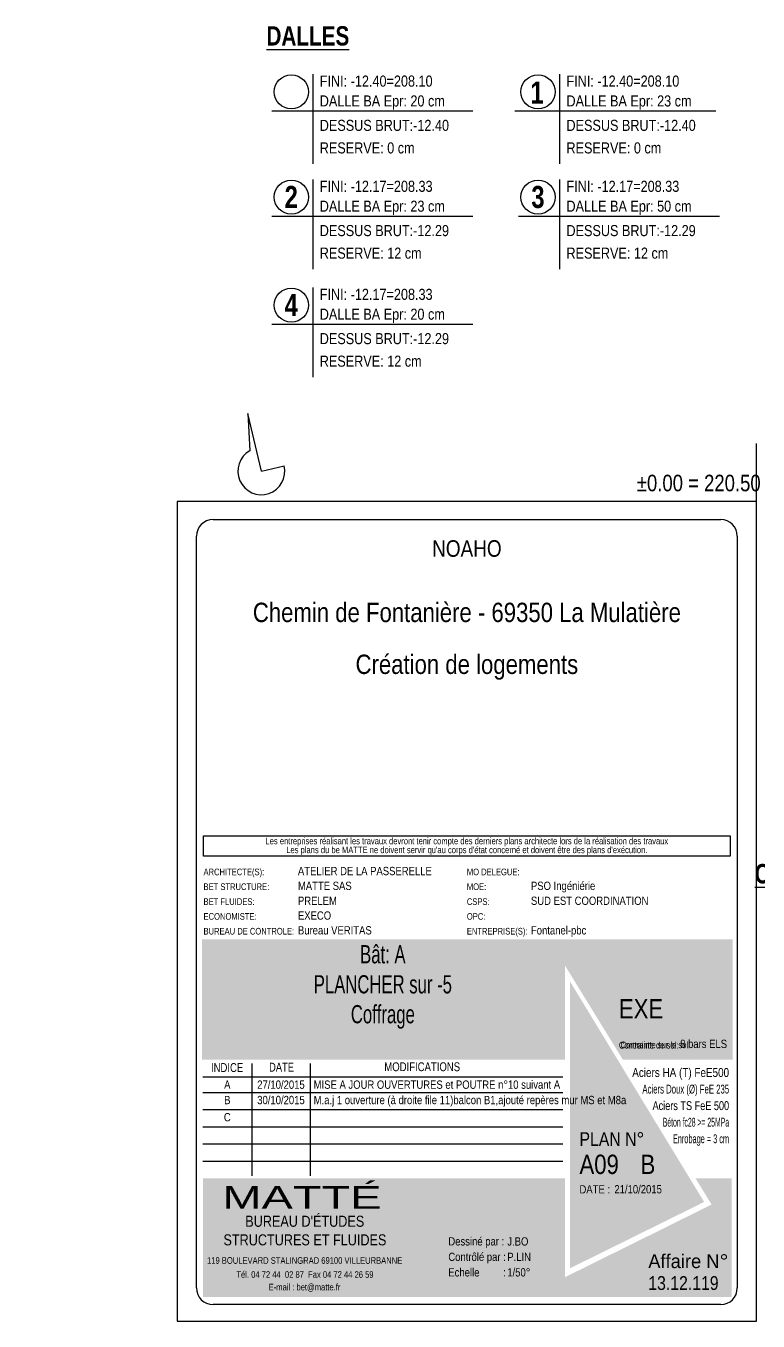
# Model space of a CAD drawing. Header units: millimetres. Extents: x -22 to 27383, y -3644 to 590.
# Drawn here: x 12547 to 13873, y -3644 to -1298 of the extents above; entities that cross this region are included whole.
import ezdxf
from ezdxf.enums import TextEntityAlignment as Align

# ---------------------------------------------------------------- set-up
doc = ezdxf.new("R2010")
doc.units = ezdxf.units.MM
for name, color, linetype in [('01-cartouche', 7, 'Continuous'), ('01-cartouche-cage A', 7, 'Continuous'), ('01_cote_gen', 4, 'Continuous'), ('01_poch_BN', 9, 'Continuous'), ('01_texte', 230, 'Continuous'), ('AA_COTES', 2, 'Continuous')]:
    doc.layers.add(name, color=color, linetype=linetype)
doc.styles.add('ARIAL NA', font='ARIALN.TTF')
doc.styles.add('cartouche', font='ARIALN.TTF', dxfattribs={"width": 0.01})
doc.styles.add('impact', font='impact.ttf')
doc.styles.add('MATTE_TXT', font='arial.ttf')
doc.styles.add('STYLE2', font='ARIALN.TTF')
doc.styles.add('stylemattecart', font='ARIALN.TTF')
doc.dimstyles.new('JB25', dxfattribs={"dimscale": 0.1, "dimtxt": 150, "dimasz": 15, "dimexe": 0.1, "dimexo": 0.1, "dimgap": 0.09, "dimtad": 1, "dimdec": 1, "dimlfac": 0.5, "dimdsep": 46, "dimtxsty": 'STYLE2', "dimblk1": 'BOND_G', "dimblk2": 'BOND_D', "dimsah": 1, "dimcen": 1.5, "dimdle": 0.01, "dimse1": 1, "dimse2": 1, "dimclrd": 4, "dimclre": 2, "dimclrt": 6, "dimazin": 2, "dimtfac": 2.333333, "dimtdec": 1, "dimtix": 1, "dimtmove": 2, "dimatfit": 3, "dimldrblk": 'BOND_G', "dimfxl": 1, "dimtolj": 1, "dimtzin": 0, "dimarcsym": 0})

# ---------------------------------------------------------------- blocks, each defined once
blk = doc.blocks.new('cartstruc')
at = {"layer": '01-cartouche-cage A', "linetype": 'Continuous'}
h = blk.add_hatch(color=9, dxfattribs=at)
h.dxf.hatch_style = 2
h.paths.add_polyline_path([(-43.6, 691.3), (-1004.8, 691.3), (-1004.8, 473.8), (-347.3, 473.8), (-347.3, 644.1), (-242.5, 473.8), (-43.6, 473.8)])
h.paths.add_polyline_path([(-951, 670.1), (-407.9, 670.1), (-407.9, 498.5), (-951, 498.5)], flags=24)
h.paths.add_polyline_path([(-223.9, 590.8), (-105, 590.8), (-105, 608.8), (-223.9, 608.8)], flags=24)
h.paths.add_polyline_path([(-224.7, 609.7), (-105.7, 609.7), (-105.7, 627.7), (-224.7, 627.7)], flags=24)
h.paths.add_polyline_path([(-226.3, 624.9), (-64.8, 624.9), (-64.8, 652.4), (-226.3, 652.4)], flags=24)
h.paths.add_polyline_path([(-226.3, 646.9), (-85, 646.9), (-85, 674.3), (-226.3, 674.3)], flags=24)
h = blk.add_hatch(color=1, dxfattribs=at)
h.dxf.hatch_style = 2
h.paths.add_polyline_path([(-338.4, 615.7), (-338.4, 95.5), (-95.1, 215.8)])
h.paths.add_polyline_path([(-318.9, 264.4), (-190.8, 265.4), (-191.1, 303.5), (-319.2, 302.5)], flags=24)
h.paths.add_polyline_path([(-326.5, 202.5), (-70.2, 203.9), (-70.5, 265.1), (-326.9, 263.8)], flags=9)
h = blk.add_hatch(color=8, dxfattribs=at)
h.dxf.hatch_style = 2
h.paths.add_polyline_path([(-45, 258.5), (-110.7, 258.5), (-81.6, 211.1), (-347.1, 79.6), (-347.1, 258.5), (-1003.4, 258.5), (-1003.4, 43.7), (-45, 43.7)])
h.paths.add_polyline_path([(-202.1, 89.1), (-60, 89.1), (-60, 127.9), (-202.1, 127.9)], flags=24)
h.paths.add_polyline_path([(-999.3, 201), (-637.8, 201), (-637.8, 47), (-999.3, 47)], flags=24)
h.paths.add_polyline_path([(-978.3, 193.3), (-435, 193.3), (-435, 254.8), (-978.3, 254.8)], flags=24)
h.paths.add_polyline_path([(-559.9, 135.5), (-504.8, 135.5), (-504.8, 166.4), (-559.9, 166.4)], flags=24)
h.paths.add_polyline_path([(-203.2, 50.3), (-56.6, 50.3), (-56.6, 88.6), (-203.2, 88.6)], flags=24)
h.paths.add_polyline_path([(-457.1, 55), (-402.4, 55), (-402.4, 85.9), (-457.1, 85.9)], flags=24)
h.paths.add_polyline_path([(-458.8, 92.7), (-404.1, 92.7), (-404.1, 123.6), (-458.8, 123.6)], flags=24)
h.paths.add_polyline_path([(-557.8, 55.3), (-498.9, 55.3), (-498.9, 86.2), (-557.8, 86.2)], flags=24)
h.paths.add_polyline_path([(-550.6, 93.7), (-498.3, 93.7), (-498.3, 124.6), (-550.6, 124.6)], flags=24)
h.paths.add_polyline_path([(-459.9, 172.5), (-408.3, 172.5), (-408.3, 203.4), (-459.9, 203.4)], flags=24)
h.paths.add_polyline_path([(-547.6, 175), (-500.7, 175), (-500.7, 205.9), (-547.6, 205.9)], flags=24)
h.paths.add_polyline_path([(-562.3, 213.8), (-499.3, 213.8), (-499.3, 244.7), (-562.3, 244.7)], flags=8)
h.paths.add_polyline_path([(-458.6, 213), (-411.3, 213), (-411.3, 243.9), (-458.6, 243.9)], flags=24)
h.paths.add_polyline_path([(-457.7, 133.4), (-405.4, 133.4), (-405.4, 164.4), (-457.7, 164.4)], flags=24)
for p, q in [((0, 1485), (-1050, 1485)), ((-1050, 1485), (-1050, 0)), ((0, 0), (0, 1485)), ((-1050, 0), (0, 0))]:
    blk.add_line(p, q, dxfattribs=at)
at = {"layer": '01-cartouche-cage A', "color": 7, "linetype": 'Continuous'}
for p, q in [((-985, 1452), (-65, 1452)), ((-1015, 60), (-1015, 1422)), ((-35, 1422), (-35, 292.1)), ((-35, 292.1), (-35, 60)), ((-65, 30), (-985, 30))]:
    blk.add_line(p, q, dxfattribs=at)
at = {"layer": '01-cartouche-cage A', "color": 7}
for p, q in [((-1002.2, 879.3), (-48.1, 879.3)), ((-1002.2, 842.3), (-1002.2, 879.3)), ((-48.1, 879.3), (-48.1, 842.3)), ((-48.1, 842.3), (-1002.2, 842.3))]:
    blk.add_line(p, q, dxfattribs=at)
at = {"layer": '01-cartouche-cage A', "color": 8}
for p, q in [((-914.7, 466.6), (-914.7, 263.2)), ((-809.1, 466.6), (-809.1, 263.2)), ((-1003.6, 442.3), (-351, 442.3)), ((-1003.6, 414.4), (-351, 414.4)), ((-1003.6, 383.3), (-351, 383.3)), ((-1003.6, 352.2), (-351, 352.2)), ((-1003.6, 321.1), (-351, 321.1)), ((-1003.6, 290), (-351, 290))]:
    blk.add_line(p, q, dxfattribs=at)
at = {"layer": '01-cartouche-cage A', "color": 7, "linetype": 'Continuous'}
for centre, start, end in [((-985, 1422), 90, 180), ((-65, 1422), 0, 90), ((-985, 60), 180, 270), ((-65, 60), 270, 0)]:
    blk.add_arc(centre, 30, start, end, dxfattribs=at)
at = {"layer": '01-cartouche-cage A', "color": 7, "style": 'stylemattecart'}
for s, p in [('Les entreprises réalisant les travaux devront tenir compte des derniers plans architecte lors de la réalisation des travaux', (-525.1, 869.8)), ("Les plans du be MATTE ne doivent servir qu'au corps d'état concerné et doivent être des plans d'exécution.", (-525.1, 853.7))]:
    blk.add_text(s, height=12, dxfattribs=at).set_placement(p, align=Align.MIDDLE_CENTER)
at = {"layer": '01-cartouche-cage A', "color": 8, "style": 'cartouche'}
for s, p in [('ARCHITECTE(S):', (-1002.2, 807.7)), ('MO DELEGUE:', (-525.1, 807.7)), ('BET STRUCTURE:', (-1002.2, 780.9)), ('MOE:', (-525.1, 780.9)), ('BET FLUIDES:', (-1002.2, 753.9)), ('CSPS:', (-525.1, 753.9)), ('ECONOMISTE:', (-1002.2, 727.1)), ('OPC:', (-525.1, 727.1)), ('BUREAU DE CONTROLE:', (-1002.2, 700.3)), ('ENTREPRISE(S):', (-525.1, 700.3))]:
    blk.add_text(s, height=12, dxfattribs=at).set_placement(p)
at = {"layer": '01-cartouche-cage A', "color": 7, "style": 'stylemattecart'}
for s, height, p in [('Contrainte de sol:', 12, (-249.5, 493.8)), ('Contrainte sur le sol:', 12, (-246.5, 494.4)), ('Dessiné par :', 15, (-558.6, 137)), ('Contrôlé par :', 15, (-558.6, 108.9)), ('119 BOULEVARD STALINGRAD 69100 VILLEURBANNE', 12, (-995.8, 103.8)), ('Echelle         :', 15, (-558.6, 80.8)), ('Tél. 04 72 44  02 87  Fax 04 72 44 26 59', 12, (-942.6, 78.4)), ('E-mail : bet@matte.fr', 12, (-884.2, 55.6))]:
    blk.add_text(s, height=height, dxfattribs=at).set_placement(p)
for s, height, width, p, p2 in [('INDICE', 16, 0.941138, (-988.7, 451.3), (-930.3, 451.3)), ('DATE', 16, 0.922192, (-883.4, 452), (-838.3, 452)), ('MODIFICATIONS', 16, 0.943218, (-674.7, 452.8), (-537.3, 452.8)), ('Aciers HA (T) FeE500', 16, 0.978863, (-225.4, 442.3), (-49.9, 442.3)), ('Aciers Doux (Ø) FeE 235', 16, 0.76709, (-207, 412.3), (-49.9, 412.3)), ('Aciers TS FeE 500', 16, 0.901377, (-188.6, 382.3), (-49.9, 382.3)), ('Béton fc28 >= 25MPa', 16, 0.678142, (-170.1, 352.3), (-49.9, 352.3)), ('Enrobage = 3 cm', 16, 0.726904, (-151.7, 322.3), (-49.9, 322.3)), ('Affaire N°', 25, 1.15762, (-196.3, 96), (-51.1, 96))]:
    blk.add_text(s, height=height, dxfattribs=dict(at, width=width)).set_placement(p, p2, align=Align.FIT)
at = {"layer": '01-cartouche-cage A', "color": 255, "style": 'stylemattecart'}
for s, height, p in [('PLAN N°', 25, (-321, 317.2)), ('DATE :', 15, (-321, 231.2)), ("BUREAU D'ÉTUDES", 20, (-926.6, 170.9)), ('STRUCTURES ET FLUIDES', 20, (-966.1, 137.2))]:
    blk.add_text(s, height=height, dxfattribs=at).set_placement(p)
at = {"layer": '01-cartouche-cage A', "color": 255, "style": 'stylemattecart', "width": 1.812358}
blk.add_text('MATTÉ', height=41, dxfattribs=at).set_placement((-968, 203.6), (-679.6, 203.6), align=Align.FIT)
at = {"layer": '01-cartouche-cage A', "color": 7, "style": 'stylemattecart'}
for tag, height, p in [('NOMCLIENT', 30, (-525, 1399.6)), ('ADRESSE1CLIENT', 25, (-525, 1326.7)), ('ADRESSE2CLIENT', 25, (-525, 1283.9)), ('NOMAFFAIRE1', 45, (-525.1, 1189.8)), ('NOMAFFAIRE2', 45, (-525.1, 1110.4)), ('NOMAFFAIRE3', 45, (-525.1, 1031.7)), ('ADRESSE1AFFAIRE', 20, (-525.1, 943.3)), ('ADRESSE2AFFAIRE', 20, (-525.1, 909.2)), ('INDICE-A', 15, (-959.1, 428.4)), ('DATE-A', 15, (-861.9, 428.4)), ('INDICE-B', 15, (-959.1, 400.5)), ('DATE-B', 15, (-861.9, 400.5)), ('INDICE-C', 15, (-959.1, 369.4)), ('DATE-C', 15, (-861.9, 369.4)), ('INDICE-D', 15, (-959.1, 338.3)), ('DATE-D', 15, (-861.9, 338.3)), ('INDICE-E', 15, (-959.1, 307.2)), ('DATE-E', 15, (-861.9, 307.2)), ('INDICE-F', 15, (-959.1, 276.1)), ('DATE-F', 15, (-861.9, 276.1))]:
    blk.add_attdef(tag, text='', height=height, dxfattribs=at).set_placement(p, align=Align.MIDDLE_CENTER)
for tag, height, p in [('NOMARCHI', 15, (-831.1, 803.3)), ('MODEL', 15, (-408.9, 803.3)), ('BETSTRUCTURE', 15, (-831.1, 776.5)), ('MOE', 15, (-408.9, 776.5)), ('BETFLUIDES', 15, (-831.1, 749.5)), ('CSPS', 15, (-408.9, 749.5)), ('ECONOMISTE', 15, (-831.1, 722.7)), ('OPC', 15, (-408.9, 722.7)), ('BDC', 15, (-831.1, 695.9)), ('NOMENTREPRISE', 15, (-408.9, 695.9)), ('NUMBAT', 27, (-249.5, 614.7)), ('PHASE', 35, (-249.5, 537.9)), ('CONT-SOL', 12, (-138.6, 490.2)), ('NOMDESS', 15, (-451.8, 132.3)), ('NOMING', 15, (-451.8, 104.3)), ('ECH', 15, (-451.8, 76.3)), ('NUMAFF', 25, (-196.3, 48.9))]:
    blk.add_attdef(tag, text='', height=height, dxfattribs=at).set_placement(p, align=Align.BOTTOM_LEFT)
at = {"layer": '01-cartouche-cage A', "color": 7, "style": 'stylemattecart', "width": 0.8}
for tag, p in [('TITRTEPLAN1', (-677.3, 664.6)), ('TITRTEPLAN2', (-677.3, 610.2)), ('TITRTEPLAN3', (-677.3, 556)), ('TITRTEPLAN4', (-677.3, 501.4))]:
    blk.add_attdef(tag, text='', height=33, dxfattribs=at).set_placement(p, align=Align.MIDDLE_CENTER)
at = {"layer": '01-cartouche-cage A', "color": 7, "style": 'stylemattecart'}
for tag, p in [('MODIF-A', (-802.6, 428.4)), ('MODIF-B', (-802.6, 400.5)), ('MODIF-C', (-802.6, 369.4)), ('MODIF-D', (-802.6, 338.3)), ('MODIF-E', (-802.6, 307.2)), ('MODIF-F', (-802.6, 276.1))]:
    blk.add_attdef(tag, text='', height=15, dxfattribs=at).set_placement(p, align=Align.MIDDLE_LEFT)
at = {"layer": '01-cartouche-cage A', "color": 255, "style": 'stylemattecart'}
for tag, height, p in [('N°P', 35, (-321, 256)), ('IP', 35, (-210.3, 256)), ('DATEPLAN', 15, (-257.7, 226.8))]:
    blk.add_attdef(tag, text='', height=height, dxfattribs=at).set_placement(p, align=Align.BOTTOM_LEFT)
blk = doc.blocks.new('BOND_G')
at = {"layer": 'AA_COTES', "color": 0}
for p, q in [((5, 0), (-5, 0)), ((1.8, 1.8), (-1.8, -1.8)), ((0, -5), (0, 15))]:
    blk.add_line(p, q, dxfattribs=at)
blk = doc.blocks.new('BOND_D')
at = {"layer": 'AA_COTES', "color": 0}
for p, q in [((5, 0), (-5, 0)), ((-1.8, -1.8), (1.8, 1.8)), ((0, 5), (0, -15))]:
    blk.add_line(p, q, dxfattribs=at)
blk = doc.blocks.new('*D2175')
at = {"layer": '01_cote_gen', "color": 4, "lineweight": -2, "transparency": 16777216}
blk.add_line((16155.5, -2530.4), (16155.5, -2493.4), dxfattribs=at)
at = {"layer": 'Defpoints', "color": 0, "transparency": 16777216}
for p in [(16155.5, -2491.9), (16199.7, -2491.9), (0, -2531.9)]:
    blk.add_point(p, dxfattribs=at)
at = {"layer": '01_cote_gen', "color": 4, "lineweight": -2, "transparency": 16777216, "xscale": 1.5, "yscale": 1.5, "zscale": 1.5}
for name, p, rotation in [('BOND_D', (16155.5, -2491.9), 90), ('BOND_G', (16155.5, -2531.9), 270)]:
    blk.add_blockref(name, p, dxfattribs=dict(at, rotation=rotation))
at = {"layer": '01_cote_gen', "color": 6, "transparency": 16777216, "insert": (16147.8, -2511.9), "char_height": 15, "attachment_point": 5, "rotation": 90, "style": 'STYLE2'}
blk.add_mtext('\\A1;20', dxfattribs=at)

msp = doc.modelspace()

# ---------------------------------------------------------------- linework, layer by layer
at = {"layer": '01_poch_BN'}
msp.add_line((13870.7, -2158.85), (13870.7, -2054.18), dxfattribs=at)
at = {"layer": '01_texte'}
for p, q in [((13066.41, -1385.05), (13066.41, -1547.7)), ((13513.4, -1385.05), (13513.4, -1547.7)), ((12992.24, -1451.44), (13356.57, -1451.44)), ((13432.32, -1451.44), (13796.64, -1451.44)), ((13066.41, -1575.7), (13066.41, -1738.34)), ((13513.4, -1575.7), (13513.4, -1738.34)), ((12992.24, -1642.08), (13356.57, -1642.08)), ((13439.22, -1642.08), (13803.55, -1642.08)), ((13066.41, -1771.39), (13066.41, -1934.04)), ((12992.24, -1837.78), (13356.57, -1837.78)), ((12973.38, -2104.22), (12949.01, -1999.93)), ((12949.01, -1999.93), (12952.66, -2067.04)), ((12973.38, -2104.22), (13014.82, -2094.53))]:
    msp.add_line(p, q, dxfattribs=at)
for centre in [(13027.69, -1417.03), (13474.67, -1417.03), (13027.69, -1607.67), (13474.67, -1607.67), (13027.69, -1803.37)]:
    msp.add_circle(centre, 30.98, dxfattribs=at)
msp.add_arc((12973.38, -2104.22), 42.56, 119.12103, 13.15202, dxfattribs=at)

# ---------------------------------------------------------------- block references
at = {"layer": '01-cartouche'}
ref = msp.add_blockref('cartstruc', (13870.7, -3643.85), dxfattribs=at)
ref.add_attrib('NOMCLIENT', 'NOAHO', dxfattribs={"color": 7, "height": 30, "style": 'stylemattecart'}).set_placement((13345.69, -2244.23), align=Align.MIDDLE_CENTER)
ref.add_attrib('ADRESSE2CLIENT', 'Chemin de Fontanière - 69350 La Mulatière', dxfattribs={"layer": '01-cartouche-cage A', "color": 7, "height": 35, "style": 'stylemattecart'}).set_placement((13345.67, -2359.99), align=Align.MIDDLE_CENTER)
ref.add_attrib('NOMAFFAIRE1', 'Création de logements', dxfattribs={"layer": '01-cartouche-cage A', "color": 7, "height": 35, "style": 'stylemattecart'}).set_placement((13345.65, -2454.01), align=Align.MIDDLE_CENTER)
ref.add_attrib('NOMARCHI', 'ATELIER DE LA PASSERELLE', dxfattribs={"layer": '01-cartouche-cage A', "color": 7, "height": 15, "style": 'stylemattecart'}).set_placement((13039.57, -2840.54), align=Align.BOTTOM_LEFT)
ref.add_attrib('BETSTRUCTURE', 'MATTE SAS', dxfattribs={"layer": '01-cartouche-cage A', "color": 7, "height": 15, "style": 'stylemattecart'}).set_placement((13039.57, -2867.31), align=Align.BOTTOM_LEFT)
ref.add_attrib('BETFLUIDES', 'PRELEM', dxfattribs={"layer": '01-cartouche-cage A', "color": 7, "height": 15, "style": 'stylemattecart'}).set_placement((13039.57, -2894.37), align=Align.BOTTOM_LEFT)
ref.add_attrib('ECONOMISTE', 'EXECO', dxfattribs={"layer": '01-cartouche-cage A', "color": 7, "height": 15, "style": 'stylemattecart'}).set_placement((13039.57, -2921.14), align=Align.BOTTOM_LEFT)
ref.add_attrib('BDC', 'Bureau VERITAS', dxfattribs={"layer": '01-cartouche-cage A', "color": 7, "height": 15, "style": 'stylemattecart'}).set_placement((13039.57, -2947.92), align=Align.BOTTOM_LEFT)
ref.add_attrib('MOE', 'PSO Ingéniérie', dxfattribs={"layer": '01-cartouche-cage A', "color": 7, "height": 15, "style": 'stylemattecart'}).set_placement((13461.76, -2867.31), align=Align.BOTTOM_LEFT)
ref.add_attrib('CSPS', 'SUD EST COORDINATION', dxfattribs={"layer": '01-cartouche-cage A', "color": 7, "height": 15, "style": 'stylemattecart'}).set_placement((13461.76, -2894.37), align=Align.BOTTOM_LEFT)
ref.add_attrib('NOMENTREPRISE', 'Fontanel-pbc', dxfattribs={"layer": '01-cartouche-cage A', "color": 7, "height": 15, "style": 'stylemattecart'}).set_placement((13461.76, -2947.92), align=Align.BOTTOM_LEFT)
ref.add_attrib('TITRTEPLAN1', 'Bât: A', dxfattribs={"layer": '01-cartouche-cage A', "color": 7, "height": 33, "style": 'stylemattecart', "width": 0.8}).set_placement((13193.42, -2979.29), align=Align.MIDDLE_CENTER)
ref.add_attrib('TITRTEPLAN2', 'PLANCHER sur -5', dxfattribs={"layer": '01-cartouche-cage A', "color": 7, "height": 33, "style": 'stylemattecart', "width": 0.8}).set_placement((13193.42, -3033.69), align=Align.MIDDLE_CENTER)
ref.add_attrib('TITRTEPLAN3', 'Coffrage', dxfattribs={"layer": '01-cartouche-cage A', "color": 7, "height": 33, "style": 'stylemattecart', "width": 0.8}).set_placement((13193.42, -3087.85), align=Align.MIDDLE_CENTER)
ref.add_attrib('PHASE', 'EXE', dxfattribs={"layer": '01-cartouche-cage A', "color": 7, "height": 35, "style": 'stylemattecart'}).set_placement((13621.16, -3105.91), align=Align.BOTTOM_LEFT)
ref.add_attrib('CONT-SOL', '8 bars ELS', dxfattribs={"layer": '01-cartouche-cage A', "color": 7, "height": 15, "style": 'stylemattecart'}).set_placement((13732.08, -3153.62), align=Align.BOTTOM_LEFT)
ref.add_attrib('INDICE-A', 'A', dxfattribs={"layer": '01-cartouche-cage A', "color": 7, "height": 15, "style": 'stylemattecart'}).set_placement((12911.58, -3215.48), align=Align.MIDDLE_CENTER)
ref.add_attrib('DATE-A', '27/10/2015', dxfattribs={"layer": '01-cartouche-cage A', "color": 7, "height": 15, "style": 'stylemattecart'}).set_placement((13008.82, -3215.48), align=Align.MIDDLE_CENTER)
ref.add_attrib('MODIF-A', 'MISE A JOUR OUVERTURES et POUTRE n°10 suivant A', dxfattribs={"layer": '01-cartouche-cage A', "color": 7, "height": 15, "style": 'stylemattecart'}).set_placement((13068.07, -3215.48), align=Align.MIDDLE_LEFT)
ref.add_attrib('INDICE-B', 'B', dxfattribs={"layer": '01-cartouche-cage A', "color": 7, "height": 15, "style": 'stylemattecart'}).set_placement((12911.58, -3243.37), align=Align.MIDDLE_CENTER)
ref.add_attrib('DATE-B', '30/10/2015', dxfattribs={"layer": '01-cartouche-cage A', "color": 7, "height": 15, "style": 'stylemattecart'}).set_placement((13008.82, -3243.37), align=Align.MIDDLE_CENTER)
ref.add_attrib('MODIF-B', 'M.a.j 1 ouverture (à droite file 11)balcon B1,ajouté repères mur MS et M8a', dxfattribs={"layer": '01-cartouche-cage A', "color": 7, "height": 15, "style": 'stylemattecart'}).set_placement((13068.07, -3243.37), align=Align.MIDDLE_LEFT)
ref.add_attrib('INDICE-C', 'C', dxfattribs={"layer": '01-cartouche-cage A', "color": 7, "height": 15, "style": 'stylemattecart'}).set_placement((12911.58, -3274.47), align=Align.MIDDLE_CENTER)
ref.add_attrib('N°P', 'A09', dxfattribs={"layer": '01-cartouche-cage A', "color": 255, "height": 35, "style": 'stylemattecart'}).set_placement((13549.74, -3387.89), align=Align.BOTTOM_LEFT)
ref.add_attrib('IP', 'B', dxfattribs={"layer": '01-cartouche-cage A', "color": 255, "height": 35, "style": 'stylemattecart'}).set_placement((13660.36, -3387.89), align=Align.BOTTOM_LEFT)
ref.add_attrib('DATEPLAN', '21/10/2015', dxfattribs={"layer": '01-cartouche-cage A', "color": 255, "height": 15, "style": 'stylemattecart'}).set_placement((13612.98, -3417.01), align=Align.BOTTOM_LEFT)
ref.add_attrib('NOMDESS', 'J.BO', dxfattribs={"layer": '01-cartouche-cage A', "color": 7, "height": 15, "style": 'stylemattecart'}).set_placement((13418.9, -3511.55), align=Align.BOTTOM_LEFT)
ref.add_attrib('NOMING', 'P.LIN', dxfattribs={"layer": '01-cartouche-cage A', "color": 7, "height": 15, "style": 'stylemattecart'}).set_placement((13418.9, -3539.59), align=Align.BOTTOM_LEFT)
ref.add_attrib('ECH', '1/50° ', dxfattribs={"layer": '01-cartouche-cage A', "color": 7, "height": 15, "style": 'stylemattecart'}).set_placement((13418.9, -3567.5), align=Align.BOTTOM_LEFT)
ref.add_attrib('NUMAFF', '13.12.119', dxfattribs={"layer": '01-cartouche-cage A', "color": 7, "height": 25, "style": 'stylemattecart'}).set_placement((13674.37, -3594.94), align=Align.BOTTOM_LEFT)

# ---------------------------------------------------------------- texts
at = {"layer": '01_texte', "style": 'impact'}
for s, p in [('%%UDALLES', (13057.59, -1343.55)), ('%%UCOUPE R', (13952.69, -2861.35))]:
    msp.add_text(s, height=35, dxfattribs=at).set_placement(p, align=Align.BOTTOM_CENTER)
at = {"layer": '01_texte', "style": 'ARIAL NA'}
for s, p in [('FINI: -12.40=208.10', (13079.11, -1407.49)), ('FINI: -12.40=208.10', (13526.1, -1407.49)), ('DALLE BA Epr: 20 cm', (13079.11, -1443.45)), ('DALLE BA Epr: 23 cm', (13526.1, -1443.45)), ('DESSUS BRUT:-12.40', (13079.11, -1487.7)), ('DESSUS BRUT:-12.40', (13526.1, -1487.7)), ('RESERVE: 0 cm', (13079.11, -1528.54)), ('RESERVE: 0 cm', (13526.1, -1528.54)), ('FINI: -12.17=208.33', (13079.11, -1598.14)), ('FINI: -12.17=208.33', (13526.1, -1598.14)), ('DALLE BA Epr: 23 cm', (13079.11, -1634.1)), ('DALLE BA Epr: 50 cm', (13526.1, -1634.1)), ('DESSUS BRUT:-12.29', (13079.11, -1678.34)), ('DESSUS BRUT:-12.29', (13526.1, -1678.34)), ('RESERVE: 12 cm', (13079.11, -1719.18)), ('RESERVE: 12 cm', (13526.1, -1719.18)), ('FINI: -12.17=208.33', (13079.11, -1793.83)), ('DALLE BA Epr: 20 cm', (13079.11, -1829.79)), ('DESSUS BRUT:-12.29', (13079.11, -1874.04)), ('RESERVE: 12 cm', (13079.11, -1914.88))]:
    msp.add_text(s, height=20, dxfattribs=at).set_placement(p)
at = {"layer": '01_texte', "style": 'impact'}
for s, p in [('1', (13484.68, -1450.28)), ('2', (13039.34, -1639.36)), ('3', (13486.32, -1639.36)), ('4', (13039.34, -1835.06))]:
    msp.add_text(s, height=40, dxfattribs=at).set_placement(p, align=Align.BOTTOM_RIGHT)
at = {"layer": '01_texte', "style": 'MATTE_TXT', "width": 0.8}
msp.add_text('%%P0.00 = 220.50', height=30, dxfattribs=at).set_placement((13765.78, -2149.59), align=Align.BOTTOM_CENTER)

# ---------------------------------------------------------------- dimensions: what is measured, and where the dimension line sits
at = {"layer": '01_cote_gen'}
dim = msp.add_linear_dim(base=(16155.5, -2491.86), p1=(0, -2531.86), p2=(16199.66, -2491.86), angle=90, dimstyle='JB25', dxfattribs=at)
dim.commit()
dim.dimension.update_dxf_attribs({"geometry": '*D2175', "text_midpoint": (16147.84, -2511.86)})

doc.saveas('drawing.dxf')
